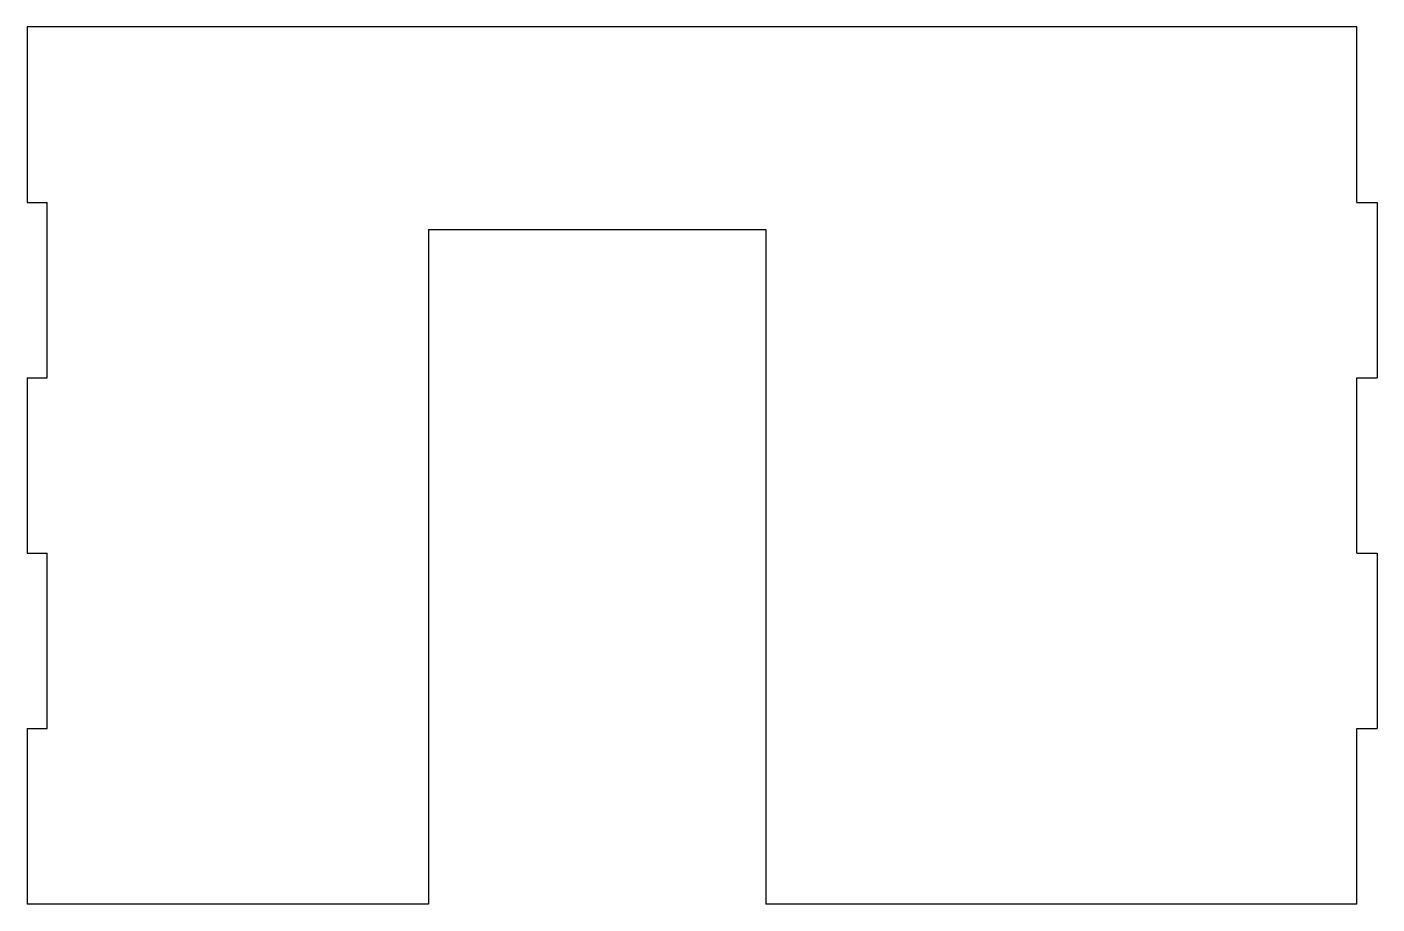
# Model space of a CAD drawing. Extents: x 0 to 200, y 0 to 130.
import ezdxf

# ---------------------------------------------------------------- set-up
doc = ezdxf.new("R2010")
doc.units = 0
doc.layers.add('VISIBLE', color=7, linetype='CONTINUOUS')

msp = doc.modelspace()

# ---------------------------------------------------------------- linework, layer by layer
at = {"layer": 'VISIBLE'}
for p, q in [((197, 130), (0, 130)), ((0, 130), (0, 104)), ((197, 104), (197, 130)), ((0, 104), (3, 104)), ((3, 78), (3, 104)), ((197, 104), (200, 104)), ((200, 104), (200, 78)), ((59.46, 100), (59.46, 0)), ((59.46, 100), (109.46, 100)), ((109.46, 100), (109.46, 0)), ((0, 78), (3, 78)), ((0, 78), (0, 52)), ((197, 52), (197, 78)), ((197, 78), (200, 78)), ((0, 52), (3, 52)), ((3, 26), (3, 52)), ((197, 52), (200, 52)), ((200, 52), (200, 26)), ((0, 26), (3, 26)), ((0, 26), (0, 0)), ((197, 0), (197, 26)), ((197, 26), (200, 26)), ((59.46, 0), (0, 0)), ((197, 0), (109.46, 0))]:
    msp.add_line(p, q, dxfattribs=at)

doc.saveas('drawing.dxf')
